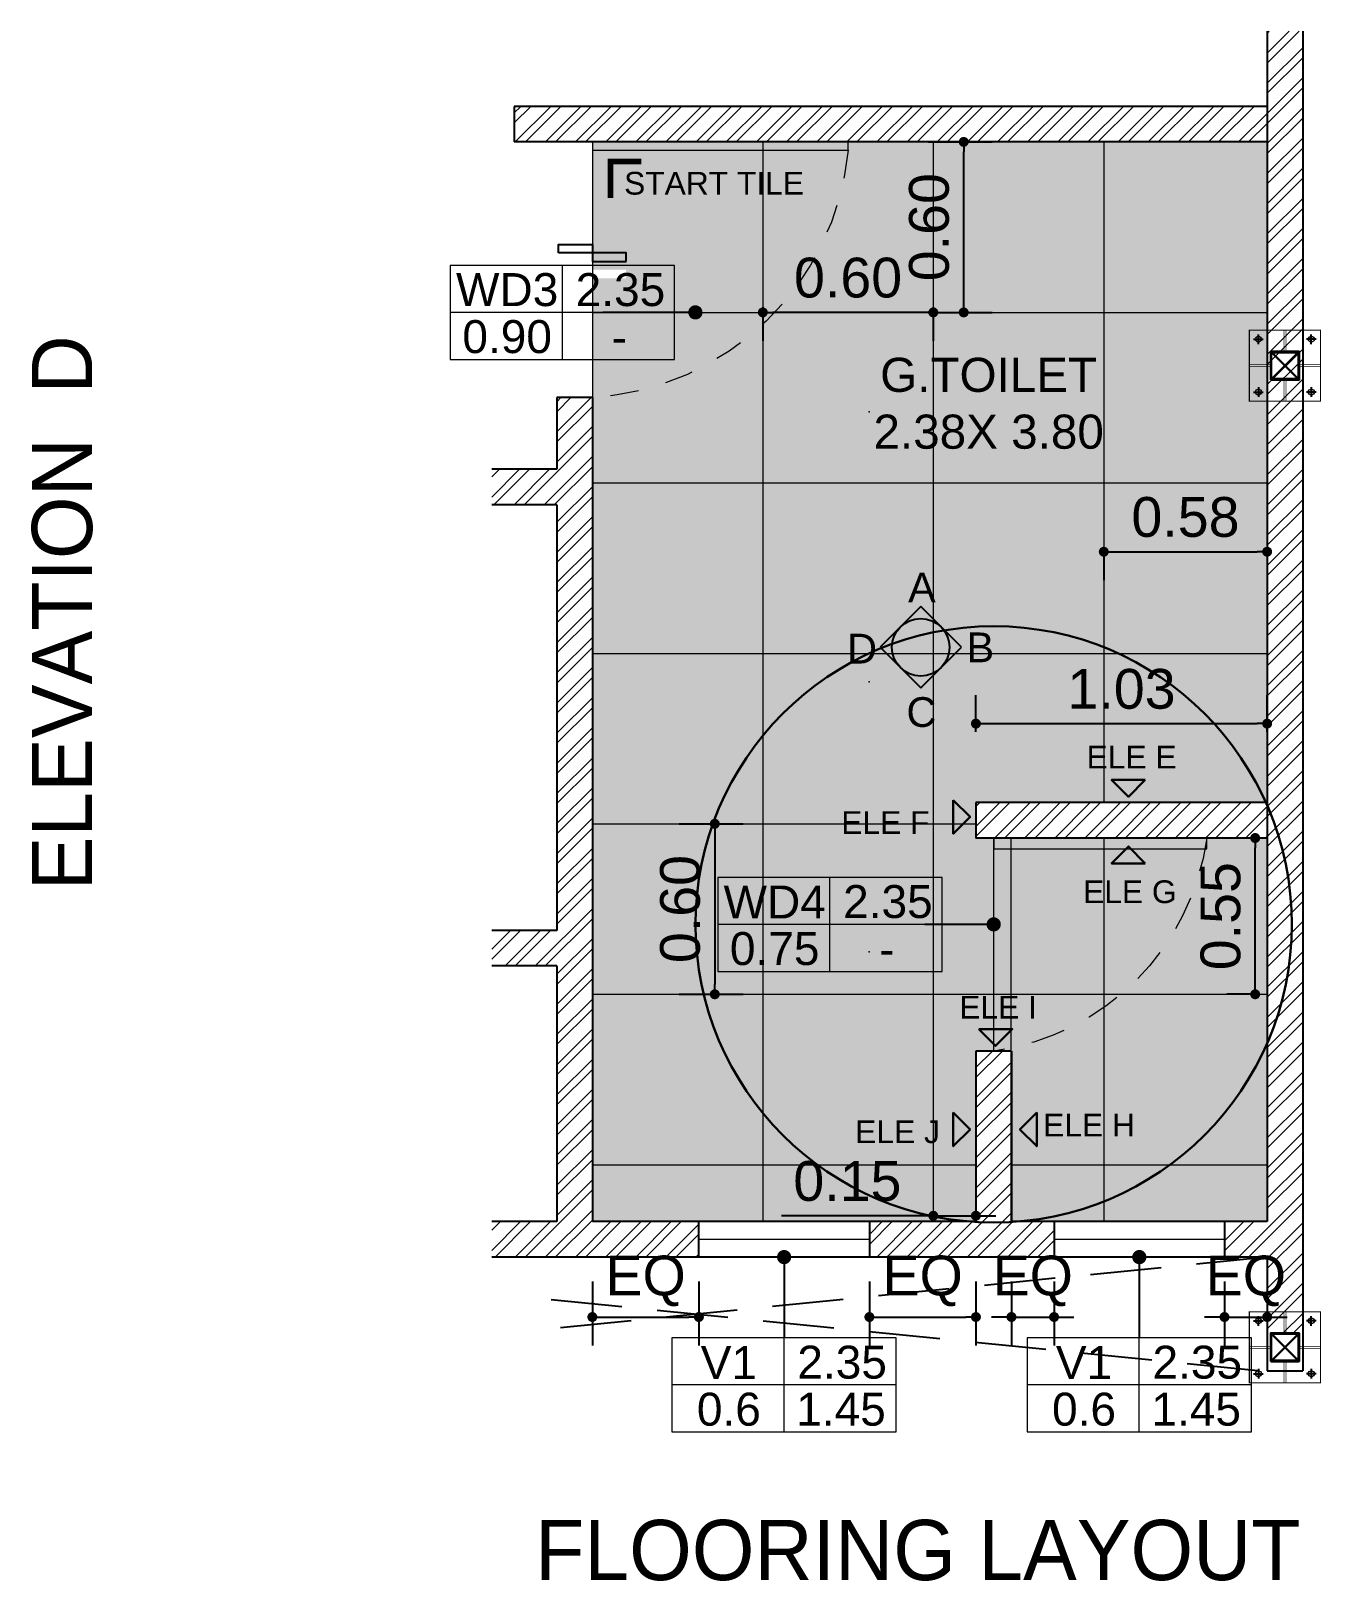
# Model space of a CAD drawing. Header units: metres. Extents: x 494 to 1845, y -666 to 1061.
# Drawn here: x 1403.71 to 1408.25, y 194.3 to 199.75 of the extents above; entities that cross this region are included whole.
import ezdxf

# ---------------------------------------------------------------- set-up
doc = ezdxf.new("R2010")
doc.units = ezdxf.units.M
doc.header["$MEASUREMENT"] = 0
for name, pattern in [('1', [0]), ('141011 - Typical Flr Plans -1 - 1.5 & 1-2 BHK_ Kolshet Namrata1$0$HIDDEN', [0.375, 0.25, -0.125]), ('ACAD_ISO02W100', [15, 12, -3]), ('HIDDEN', [0.375, 0.25, -0.125])]:
    doc.linetypes.add(name, pattern=pattern)
doc.layers.get('Defpoints').update_dxf_attribs({"color": 12})
for name, color, linetype, lineweight in [('.', 7, 'Continuous', 5), ('01 WALL', 7, 'Continuous', 25), ('ARCHITECTURAL COMMENTS', 2, 'Continuous', 30), ('DIMENSION', 8, 'Continuous', 5), ('Grid', 1, 'Continuous', 25), ('SCPL_BOLTS', 11, 'Continuous', 15), ('SCPL_ST PLATE', 222, 'Continuous', 0), ('VDA-DOOR', 23, 'Continuous', 5), ('VDA-DW TAGS', 4, 'Continuous', 9), ('VDA-HATCH', 8, 'Continuous', 9), ('VDA-WALL', 250, 'Continuous', 25), ('VDA-WINDOW', 5, 'Continuous', 9)]:
    doc.layers.add(name, color=color, linetype=linetype, lineweight=lineweight)
for name, color, linetype in [('BASE PLATE', 3, 'Continuous'), ('COLUMN', 1, 'Continuous'), ('Flooring', 250, 'Continuous'), ('SCPL HIDDEN', 8, 'HIDDEN'), ('TILES', 4, '1'), ('VDA DIMENSION', 8, 'Continuous'), ('VDA-TEXT', 250, '1'), ('VDA-WALL BELOW', 8, 'Continuous')]:
    doc.layers.add(name, color=color, linetype=linetype)
doc.styles.add('arial', font='arial.ttf', dxfattribs={"height": 0.3})
doc.styles.add('AutoDCRFont', font='arial.ttf')
doc.styles.add('RS', font='GOTHIC.TTF')
doc.styles.get("Standard").update_dxf_attribs({"font": 'arial.ttf'})
doc.dimstyles.new('ISO-25', dxfattribs={"dimtxt": 1, "dimasz": 2.5, "dimexe": 1.25, "dimexo": 0.625, "dimtad": 1, "dimtxsty": 'Standard', "dimblk": 'ARCHTICK', "dimcen": 2.5, "dimadec": 0, "dimazin": 0, "dimtfac": 1, "dimtmove": 0, "dimatfit": 3, "dimfxl": 0, "dimarcsym": 0})
doc.dimstyles.new('SMALL-1', dxfattribs={"dimtxt": 0.16, "dimasz": 0.035, "dimexe": 0, "dimexo": 0.1, "dimgap": 0.05, "dimtad": 1, "dimzin": 0, "dimdsep": 46, "dimtxsty": 'RS', "dimblk": 'DOT', "dimcen": 2.5, "dimclrd": 256, "dimclre": 256, "dimclrt": 5, "dimadec": 0, "dimazin": 0, "dimtfac": 1, "dimtdec": 3, "dimtofl": 0, "dimtmove": 0, "dimatfit": 3, "dimfxl": 0, "dimtolj": 1, "dimtzin": 0, "dimarcsym": 0})
pattern_1 = [(45, (-495.33092, -303.96349), (-0.0530330086, 0.0530330086), []), (45, (-495.29556, -303.96349), (-0.0530330086, 0.0530330086), [])]

# ---------------------------------------------------------------- blocks, each defined once
blk = doc.blocks.new('athath')
at = {"layer": 'BASE PLATE', "const_width": 0.004}
blk.add_lwpolyline([(382058.4642, 2057488.1339), (382058.7142, 2057488.1339), (382058.7142, 2057487.8839), (382058.4642, 2057487.8839)], close=True, dxfattribs=at)
at = {"layer": 'COLUMN', "color": 5, "lineweight": 30}
for p, q in [((382058.6392, 2057488.0589), (382058.5392, 2057487.9589)), ((382058.6392, 2057487.9589), (382058.5392, 2057488.0589))]:
    blk.add_line(p, q, dxfattribs=at)
blk.add_lwpolyline([(382058.5392, 2057488.0589), (382058.5392, 2057487.9589), (382058.6392, 2057487.9589), (382058.6392, 2057488.0589)], close=True, dxfattribs=at)
at = {"layer": 'Grid', "color": 5, "const_width": 0.002}
blk.add_lwpolyline([(382058.5392, 2057488.0589), (382058.6392, 2057488.0589), (382058.6392, 2057487.9589), (382058.5392, 2057487.9589)], close=True, dxfattribs=at)
at = {"layer": 'Grid', "color": 5}
blk.add_lwpolyline([(382058.5424, 2057488.0557), (382058.636, 2057488.0557), (382058.636, 2057487.9621), (382058.5424, 2057487.9621)], close=True, dxfattribs=at)
at = {"layer": 'SCPL HIDDEN'}
for p, q in [((382058.5131, 2057488.1019), (382058.4792, 2057488.1019)), ((382058.4962, 2057488.1188), (382058.4962, 2057488.0849)), ((382058.6652, 2057488.1019), (382058.6991, 2057488.1019)), ((382058.6822, 2057488.1188), (382058.6822, 2057488.0849)), ((382058.4962, 2057487.8989), (382058.4962, 2057487.9328)), ((382058.6822, 2057487.8989), (382058.6822, 2057487.9328)), ((382058.5131, 2057487.9159), (382058.4792, 2057487.9159)), ((382058.6652, 2057487.9159), (382058.6991, 2057487.9159))]:
    blk.add_line(p, q, dxfattribs=at)
at = {"layer": 'SCPL_BOLTS'}
for centre in [(382058.4962, 2057488.1019), (382058.6822, 2057488.1019), (382058.4962, 2057487.9159), (382058.6822, 2057487.9159)]:
    blk.add_circle(centre, 0.0103, dxfattribs=at)
at = {"layer": 'SCPL_ST PLATE', "const_width": 0.002}
for points in [[(382058.5857, 2057488.1339), (382058.5926, 2057488.1339), (382058.5926, 2057488.0589), (382058.5857, 2057488.0589)], [(382058.4642, 2057488.0123), (382058.4642, 2057488.0054), (382058.5392, 2057488.0054), (382058.5392, 2057488.0123)], [(382058.6392, 2057488.0054), (382058.6392, 2057488.0123), (382058.7142, 2057488.0123), (382058.7142, 2057488.0054)], [(382058.5857, 2057487.8839), (382058.5926, 2057487.8839), (382058.5926, 2057487.9589), (382058.5857, 2057487.9589)]]:
    blk.add_lwpolyline(points, close=True, dxfattribs=at)
blk = doc.blocks.new('fds')
for points in [[(230.1541, -13.7921), (230.1242, -13.7921), (230.1242, -13.911), (230.1541, -13.911)], [(230.1242, -14.0299), (230.0943, -14.0299), (230.0943, -13.911), (230.1242, -13.911)]]:
    blk.add_lwpolyline(points, close=True)
blk = doc.blocks.new('dsafsdaf')
at = {"layer": 'VDA-DOOR'}
for p, q in [((0, 0.038), (1.2, 0.038)), ((0, 0), (0, 0.038)), ((1.2, 0), (0, 0)), ((1.2, 0.038), (1.2, 0))]:
    blk.add_line(p, q, dxfattribs=at)
at = {"layer": 'VDA-DOOR', "linetype": 'ACAD_ISO02W100', "ltscale": 0.01}
blk.add_arc((-0.0776, -0.0808), 1.2831, 5.30906, 86.53295, dxfattribs=at)
blk = doc.blocks.new('_Dot')
at = {"color": 0, "linetype": 'ByBlock', "lineweight": -2}
blk.add_line((-0.5, 0), (-1, 0), dxfattribs=at)
at = {"color": 0, "linetype": 'ByBlock', "const_width": 0.5}
blk.add_lwpolyline([(-0.25, 0, 1), (0.25, 0, 1)], format="xyb", close=True, dxfattribs=at)
blk = doc.blocks.new('*D692')
at = {"layer": 'Defpoints', "color": 0}
for p in [(1405.6879, 195.5503), (1406.0629, 195.5503), (1406.0629, 195.2285)]:
    blk.add_point(p, dxfattribs=at)
at = {"layer": 'VDA DIMENSION', "color": 253, "lineweight": -2}
for p, q in [((1405.6879, 195.3535), (1405.6879, 195.1285)), ((1406.0629, 195.3535), (1406.0629, 195.1285)), ((1405.7229, 195.2285), (1406.0279, 195.2285))]:
    blk.add_line(p, q, dxfattribs=at)
at = {"layer": 'VDA DIMENSION', "color": 253, "lineweight": -2, "xscale": 0.035, "yscale": 0.035, "zscale": 0.035, "rotation": 180}
blk.add_blockref('_Dot', (1405.6879, 195.2285), dxfattribs=at)
at = {"layer": 'VDA DIMENSION', "color": 253, "lineweight": -2, "xscale": 0.035, "yscale": 0.035, "zscale": 0.035}
blk.add_blockref('_Dot', (1406.0629, 195.2285), dxfattribs=at)
at = {"layer": 'VDA DIMENSION', "color": 5, "insert": (1405.8754, 195.3552), "char_height": 0.14, "attachment_point": 5}
blk.add_mtext('\\A1;EQ', dxfattribs=at)
blk = doc.blocks.new('*D693')
at = {"layer": 'Defpoints', "color": 0}
for p in [(1406.6629, 195.5503), (1407.0379, 195.5503), (1407.0379, 195.2285)]:
    blk.add_point(p, dxfattribs=at)
at = {"layer": 'VDA DIMENSION', "color": 253, "lineweight": -2}
for p, q in [((1406.6629, 195.3535), (1406.6629, 195.1285)), ((1407.0379, 195.3535), (1407.0379, 195.1285)), ((1406.6979, 195.2285), (1407.0029, 195.2285))]:
    blk.add_line(p, q, dxfattribs=at)
at = {"layer": 'VDA DIMENSION', "color": 253, "lineweight": -2, "xscale": 0.035, "yscale": 0.035, "zscale": 0.035, "rotation": 180}
blk.add_blockref('_Dot', (1406.6629, 195.2285), dxfattribs=at)
at = {"layer": 'VDA DIMENSION', "color": 253, "lineweight": -2, "xscale": 0.035, "yscale": 0.035, "zscale": 0.035}
blk.add_blockref('_Dot', (1407.0379, 195.2285), dxfattribs=at)
at = {"layer": 'VDA DIMENSION', "color": 5, "insert": (1406.8504, 195.3552), "char_height": 0.14, "attachment_point": 5}
blk.add_mtext('\\A1;EQ', dxfattribs=at)
blk = doc.blocks.new('*D694')
at = {"layer": 'Defpoints', "color": 0}
for p in [(1407.1629, 195.5503), (1407.3129, 195.5503), (1407.3129, 195.2285)]:
    blk.add_point(p, dxfattribs=at)
at = {"layer": 'VDA DIMENSION', "color": 253, "lineweight": -2}
for p, q in [((1407.1629, 195.3535), (1407.1629, 195.1285)), ((1407.3129, 195.3535), (1407.3129, 195.1285)), ((1407.1279, 195.2285), (1407.0929, 195.2285)), ((1407.1629, 195.2285), (1407.3129, 195.2285)), ((1407.3479, 195.2285), (1407.3829, 195.2285))]:
    blk.add_line(p, q, dxfattribs=at)
at = {"layer": 'VDA DIMENSION', "color": 253, "lineweight": -2, "xscale": 0.035, "yscale": 0.035, "zscale": 0.035}
blk.add_blockref('_Dot', (1407.1629, 195.2285), dxfattribs=at)
at = {"layer": 'VDA DIMENSION', "color": 253, "lineweight": -2, "xscale": 0.035, "yscale": 0.035, "zscale": 0.035, "rotation": 180}
blk.add_blockref('_Dot', (1407.3129, 195.2285), dxfattribs=at)
at = {"layer": 'VDA DIMENSION', "color": 5, "insert": (1407.2379, 195.3552), "char_height": 0.14, "attachment_point": 5}
blk.add_mtext('\\A1;EQ', dxfattribs=at)
blk = doc.blocks.new('*D695')
at = {"layer": 'Defpoints', "color": 0}
for p in [(1407.9129, 195.5503), (1408.0629, 195.5503), (1408.0629, 195.2285)]:
    blk.add_point(p, dxfattribs=at)
at = {"layer": 'VDA DIMENSION', "color": 253, "lineweight": -2}
for p, q in [((1407.9129, 195.3535), (1407.9129, 195.1285)), ((1408.0629, 195.3535), (1408.0629, 195.1285)), ((1407.8779, 195.2285), (1407.8429, 195.2285)), ((1407.9129, 195.2285), (1408.0629, 195.2285)), ((1408.0979, 195.2285), (1408.1329, 195.2285))]:
    blk.add_line(p, q, dxfattribs=at)
at = {"layer": 'VDA DIMENSION', "color": 253, "lineweight": -2, "xscale": 0.035, "yscale": 0.035, "zscale": 0.035}
blk.add_blockref('_Dot', (1407.9129, 195.2285), dxfattribs=at)
at = {"layer": 'VDA DIMENSION', "color": 253, "lineweight": -2, "xscale": 0.035, "yscale": 0.035, "zscale": 0.035, "rotation": 180}
blk.add_blockref('_Dot', (1408.0629, 195.2285), dxfattribs=at)
at = {"layer": 'VDA DIMENSION', "color": 5, "insert": (1407.9879, 195.3552), "char_height": 0.14, "attachment_point": 5}
blk.add_mtext('\\A1;EQ', dxfattribs=at)
blk = doc.blocks.new('4545-flat-1-flat-1-flat-1-flat-1')
at = {"layer": '.'}
h = blk.add_hatch(color=256, dxfattribs=at)
h.dxf.hatch_style = 1
h.paths.add_polyline_path([(1328.3606, -54.1947), (1328.4323, -54.1231), (1328.5039, -54.1947, 0.414214)])
h.paths.add_polyline_path([(1328.3606, -54.338, 0.414214), (1328.5039, -54.338), (1328.4323, -54.4097)])
h.paths.add_polyline_path([(1328.289, -54.2664), (1328.3606, -54.1947, 0.414214), (1328.3606, -54.338)])
h.paths.add_polyline_path([(1328.5039, -54.1947), (1328.5756, -54.2664), (1328.5039, -54.338, 0.198912), (1328.5336, -54.2664, 0.198912)])
blk.add_circle((1328.4323, -54.2664), 0.1013)
at = {"layer": 'Flooring', "lineweight": -2}
for p, q in [((1328.4323, -54.1231), (1328.289, -54.2664)), ((1328.5756, -54.2664), (1328.4323, -54.1231)), ((1328.289, -54.2664), (1328.4323, -54.4097)), ((1328.4323, -54.4097), (1328.5756, -54.2664))]:
    blk.add_line(p, q, dxfattribs=at)
at = {"layer": 'VDA-TEXT', "color": 1, "lineweight": 5, "char_height": 0.10475, "width": 0.105991, "attachment_point": 2, "style": 'arial'}
for s, insert in [('{\\T0.9;A}', (1328.4314, -54.004)), ('{\\T0.9;D}', (1328.2204, -54.219)), ('{\\T0.9;B}', (1328.6369, -54.2145)), ('{\\T0.9;C}', (1328.4292, -54.4422))]:
    blk.add_mtext(s, dxfattribs=dict(at, insert=insert))
blk = doc.blocks.new('fgfdsgfdg')
at = {"layer": 'VDA-DW TAGS'}
for p, q in [((0, -0.1654), (0, 0.1654)), ((0.3947, 0), (-0.3947, 0))]:
    blk.add_line(p, q, dxfattribs=at)
blk.add_lwpolyline([(0.3947, 0.1654), (-0.3947, 0.1654), (-0.3947, -0.1654), (0.3947, -0.1654)], close=True, dxfattribs=at)
at = {"layer": 'VDA-DW TAGS', "char_height": 0.11598, "attachment_point": 8, "style": 'arial'}
for s, insert, width in [('V1', (-0.1945, 0.0207), 0.282293), ('2.35', (0.2041, 0.0207), 0.282293), ('0.6', (-0.1945, -0.1448), 0.27584), ('1.45', (0.2002, -0.1448), 0.366174)]:
    blk.add_mtext(s, dxfattribs=dict(at, insert=insert, width=width))
blk = doc.blocks.new('FGFGDFG')
at = {"layer": 'VDA-DOOR'}
for p, q in [((2885.5504, -2510.2151, -0.0029), (2885.5504, -2509.4651, -0.0029)), ((2885.5504, -2509.4651, -0.0029), (2885.5884, -2509.4651, -0.0029)), ((2885.5884, -2509.4651, -0.0029), (2885.5884, -2510.2151, -0.0029)), ((2885.5884, -2510.2151, -0.0029), (2885.5504, -2510.2151, -0.0029))]:
    blk.add_line(p, q, dxfattribs=at)
at = {"layer": 'VDA-DOOR', "linetype": 'ACAD_ISO02W100', "ltscale": 0.01}
blk.add_arc((2885.7094, -2510.3361, -0.0029), 0.8793, 97.9075, 172.0925, dxfattribs=at)
blk = doc.blocks.new('WD3')
at = {"layer": 'VDA-DW TAGS'}
for p, q in [((1501.1093, 276.3357), (1501.1093, 276.6666)), ((1501.504, 276.5011), (1500.7145, 276.5011))]:
    blk.add_line(p, q, dxfattribs=at)
blk.add_lwpolyline([(1501.504, 276.6666), (1500.7145, 276.6666), (1500.7145, 276.3357), (1501.504, 276.3357)], close=True, dxfattribs=at)
at = {"layer": 'VDA-DW TAGS', "attachment_point": 8, "style": 'arial'}
for s, insert, char_height, width in [('WD3', (1500.9147, 276.5218), 0.11598, 0.282293), ('2.35', (1501.3134, 276.5218), 0.11598, 0.282293), ('{\\fArial|b0|i0|c0|p34;0.90}', (1500.9147, 276.3564), 0.115981, 0.27584), ('{\\fArial|b0|i0|c0|p34;-}', (1501.3095, 276.3564), 0.115981, 0.366174)]:
    blk.add_mtext(s, dxfattribs=dict(at, insert=insert, char_height=char_height, width=width))
blk = doc.blocks.new('WD4')
at = {"layer": 'VDA-DW TAGS'}
for p, q in [((1523.8276, 276.9802), (1523.8276, 277.311)), ((1524.2223, 277.1456), (1523.4329, 277.1456))]:
    blk.add_line(p, q, dxfattribs=at)
blk.add_lwpolyline([(1524.2223, 277.311), (1523.4329, 277.311), (1523.4329, 276.9802), (1524.2223, 276.9802)], close=True, dxfattribs=at)
at = {"layer": 'VDA-DW TAGS', "attachment_point": 8, "style": 'arial'}
for s, insert, char_height, width in [('WD4', (1523.6331, 277.1663), 0.11598, 0.282293), ('2.35', (1524.0317, 277.1663), 0.11598, 0.282293), ('0.75', (1523.6331, 277.0008), 0.11598, 0.27584), ('{\\fArial|b0|i0|c0|p34;-}', (1524.0278, 277.0008), 0.115981, 0.366174)]:
    blk.add_mtext(s, dxfattribs=dict(at, insert=insert, char_height=char_height, width=width))
blk = doc.blocks.new('*D696')
at = {"layer": 'Defpoints', "color": 0}
for p in [(1407.4879, 197.9406), (1408.0629, 197.9406), (1408.0629, 197.922)]:
    blk.add_point(p, dxfattribs=at)
at = {"layer": 'VDA DIMENSION', "color": 253, "lineweight": -2}
for p, q in [((1407.4879, 197.922), (1407.4879, 197.822)), ((1407.5229, 197.922), (1408.0279, 197.922)), ((1408.0629, 197.922), (1408.0629, 197.822))]:
    blk.add_line(p, q, dxfattribs=at)
at = {"layer": 'VDA DIMENSION', "color": 253, "lineweight": -2, "xscale": 0.035, "yscale": 0.035, "zscale": 0.035, "rotation": 180}
blk.add_blockref('_Dot', (1407.4879, 197.922), dxfattribs=at)
at = {"layer": 'VDA DIMENSION', "color": 253, "lineweight": -2, "xscale": 0.035, "yscale": 0.035, "zscale": 0.035}
blk.add_blockref('_Dot', (1408.0629, 197.922), dxfattribs=at)
at = {"layer": 'VDA DIMENSION', "color": 5, "insert": (1407.7754, 198.0435), "char_height": 0.14, "attachment_point": 5}
blk.add_mtext('\\A1;0.58', dxfattribs=at)
blk = doc.blocks.new('*D697')
at = {"layer": 'Defpoints', "color": 0}
for p in [(1406.2513, 199.3644), (1406.9949, 199.3644), (1406.2513, 198.7644)]:
    blk.add_point(p, dxfattribs=at)
at = {"layer": 'VDA DIMENSION', "color": 253, "lineweight": -2}
for p, q in [((1406.8699, 199.3644), (1407.0949, 199.3644)), ((1406.9949, 198.7994), (1406.9949, 199.3294)), ((1406.8699, 198.7644), (1407.0949, 198.7644))]:
    blk.add_line(p, q, dxfattribs=at)
at = {"layer": 'VDA DIMENSION', "color": 253, "lineweight": -2, "xscale": 0.035, "yscale": 0.035, "zscale": 0.035}
for p, rotation in [((1406.9949, 199.3644), 90), ((1406.9949, 198.7644), 270)]:
    blk.add_blockref('_Dot', p, dxfattribs=dict(at, rotation=rotation))
at = {"layer": 'VDA DIMENSION', "color": 5, "insert": (1406.8735, 199.0644), "char_height": 0.14, "attachment_point": 5, "rotation": 90}
blk.add_mtext('\\A1;0.60', dxfattribs=at)
blk = doc.blocks.new('*D698')
at = {"layer": 'Defpoints', "color": 0}
for p in [(1406.2879, 198.8828), (1406.8879, 198.8828), (1406.2879, 198.7644)]:
    blk.add_point(p, dxfattribs=at)
at = {"layer": 'VDA DIMENSION', "color": 253, "lineweight": -2}
for p, q in [((1406.2879, 198.7828), (1406.2879, 198.6644)), ((1406.8529, 198.7644), (1406.3229, 198.7644)), ((1406.8879, 198.7828), (1406.8879, 198.6644))]:
    blk.add_line(p, q, dxfattribs=at)
at = {"layer": 'VDA DIMENSION', "color": 253, "lineweight": -2, "xscale": 0.035, "yscale": 0.035, "zscale": 0.035, "rotation": 180}
blk.add_blockref('_Dot', (1406.2879, 198.7644), dxfattribs=at)
at = {"layer": 'VDA DIMENSION', "color": 253, "lineweight": -2, "xscale": 0.035, "yscale": 0.035, "zscale": 0.035}
blk.add_blockref('_Dot', (1406.8879, 198.7644), dxfattribs=at)
at = {"layer": 'VDA DIMENSION', "color": 5, "insert": (1406.5879, 198.8859), "char_height": 0.14, "attachment_point": 5}
blk.add_mtext('\\A1;0.60', dxfattribs=at)
blk = doc.blocks.new('*D699')
at = {"layer": 'Defpoints', "color": 0}
for p in [(1406.8879, 195.5849), (1407.0379, 195.5849), (1407.0379, 195.5849)]:
    blk.add_point(p, dxfattribs=at)
at = {"layer": 'VDA DIMENSION', "color": 253, "lineweight": -2}
for p, q in [((1406.8879, 195.6849), (1406.8879, 195.6849)), ((1407.0379, 195.6849), (1407.0379, 195.6849)), ((1406.8529, 195.5849), (1406.3532, 195.5849)), ((1406.8879, 195.5849), (1407.0379, 195.5849)), ((1407.0729, 195.5849), (1407.1079, 195.5849))]:
    blk.add_line(p, q, dxfattribs=at)
at = {"layer": 'VDA DIMENSION', "color": 253, "lineweight": -2, "xscale": 0.035, "yscale": 0.035, "zscale": 0.035}
blk.add_blockref('_Dot', (1406.8879, 195.5849), dxfattribs=at)
at = {"layer": 'VDA DIMENSION', "color": 253, "lineweight": -2, "xscale": 0.035, "yscale": 0.035, "zscale": 0.035, "rotation": 180}
blk.add_blockref('_Dot', (1407.0379, 195.5849), dxfattribs=at)
at = {"layer": 'VDA DIMENSION', "color": 5, "insert": (1406.5855, 195.7064), "char_height": 0.14, "attachment_point": 5}
blk.add_mtext('\\A1;0.15', dxfattribs=at)
blk = doc.blocks.new('*D700')
at = {"layer": 'Defpoints', "color": 0}
for p in [(1408.0208, 196.9144), (1408.0591, 196.9144), (1408.1204, 196.3644)]:
    blk.add_point(p, dxfattribs=at)
at = {"layer": 'VDA DIMENSION', "color": 253, "lineweight": -2}
for p, q in [((1408.0208, 196.9144), (1407.9208, 196.9144)), ((1408.0208, 196.3994), (1408.0208, 196.8794)), ((1408.0208, 196.3644), (1407.9208, 196.3644))]:
    blk.add_line(p, q, dxfattribs=at)
at = {"layer": 'VDA DIMENSION', "color": 253, "lineweight": -2, "xscale": 0.035, "yscale": 0.035, "zscale": 0.035}
for p, rotation in [((1408.0208, 196.9144), 90), ((1408.0208, 196.3644), 270)]:
    blk.add_blockref('_Dot', p, dxfattribs=dict(at, rotation=rotation))
at = {"layer": 'VDA DIMENSION', "color": 5, "insert": (1407.8993, 196.6394), "char_height": 0.14, "attachment_point": 5, "rotation": 90}
blk.add_mtext('\\A1;0.55', dxfattribs=at)
blk = doc.blocks.new('*D701')
at = {"layer": 'Defpoints', "color": 0}
for p in [(1405.8819, 196.9644), (1405.8819, 196.3644), (1406.1188, 196.3644)]:
    blk.add_point(p, dxfattribs=at)
at = {"layer": 'VDA DIMENSION', "color": 253, "lineweight": -2}
for p, q in [((1405.9938, 196.9644), (1406.2188, 196.9644)), ((1406.1188, 196.9294), (1406.1188, 196.3994)), ((1405.9938, 196.3644), (1406.2188, 196.3644))]:
    blk.add_line(p, q, dxfattribs=at)
at = {"layer": 'VDA DIMENSION', "color": 253, "lineweight": -2, "xscale": 0.035, "yscale": 0.035, "zscale": 0.035}
for p, rotation in [((1406.1188, 196.9644), 90), ((1406.1188, 196.3644), 270)]:
    blk.add_blockref('_Dot', p, dxfattribs=dict(at, rotation=rotation))
at = {"layer": 'VDA DIMENSION', "color": 5, "insert": (1405.9973, 196.6644), "char_height": 0.14, "attachment_point": 5, "rotation": 90}
blk.add_mtext('\\A1;0.60', dxfattribs=at)
blk = doc.blocks.new('*D785')
at = {"layer": 'Defpoints', "color": 0}
for p in [(1408.0629, 197.317), (1407.0379, 197.1883), (1408.0629, 197.1883)]:
    blk.add_point(p, dxfattribs=at)
at = {"layer": 'VDA DIMENSION', "color": 253, "lineweight": -2}
for p, q in [((1407.0379, 197.2883), (1407.0379, 197.417)), ((1408.0629, 197.2883), (1408.0629, 197.417)), ((1407.0729, 197.317), (1408.0279, 197.317))]:
    blk.add_line(p, q, dxfattribs=at)
at = {"layer": 'VDA DIMENSION', "color": 253, "lineweight": -2, "xscale": 0.035, "yscale": 0.035, "zscale": 0.035, "rotation": 180}
blk.add_blockref('_Dot', (1407.0379, 197.317), dxfattribs=at)
at = {"layer": 'VDA DIMENSION', "color": 253, "lineweight": -2, "xscale": 0.035, "yscale": 0.035, "zscale": 0.035}
blk.add_blockref('_Dot', (1408.0629, 197.317), dxfattribs=at)
at = {"layer": 'VDA DIMENSION', "color": 5, "insert": (1407.5504, 197.4385), "char_height": 0.14, "attachment_point": 5}
blk.add_mtext('\\A1;1.03', dxfattribs=at)
blk = doc.blocks.new('zw$D224')
h = blk.add_hatch(color=1)
h.dxf.hatch_style = 1
h.paths.add_polyline_path([(0.0707, 0), (0.0354, 0.0354), (0, 0)])
at = {"color": 1}
for points in [[(0.0707, 0), (0.0354, 0.0354), (0, 0), (0.0707, 0)], [(0, 0), (0.0354, 0.0354), (0.0707, 0)]]:
    blk.add_lwpolyline(points, dxfattribs=at)

msp = doc.modelspace()

# ---------------------------------------------------------------- hatches: boundary and pattern name
at = {"layer": '.', "true_color": 0xe3e3e3}
msp.add_hatch(color=254, dxfattribs=at).paths.add_polyline_path([(1405.6879, 199.3644), (1408.0629, 199.3644), (1408.0629, 197.0394), (1407.0379, 197.0394), (1407.0379, 196.9144), (1408.0629, 196.9144), (1408.0629, 195.5644), (1407.9129, 195.5644), (1407.3129, 195.5644), (1407.1629, 195.5644), (1407.1629, 196.1644), (1407.0379, 196.1644), (1407.0379, 195.5644), (1406.6629, 195.5644), (1406.0629, 195.5644), (1405.6879, 195.5644), (1405.6879, 196.3144), (1405.6879, 196.3644), (1405.6879, 197.1144), (1405.6879, 197.1644), (1405.6879, 197.9144), (1405.6879, 197.9644), (1405.6879, 198.4644), (1405.6879, 198.8844), (1405.8068, 198.8844), (1405.8068, 198.9144), (1405.6879, 198.9144)])
at = {"layer": 'VDA-HATCH', "lineweight": 0}
h = msp.add_hatch(dxfattribs=at)
h.set_pattern_fill('ANSI32', color=8, scale=0.2)
h.set_pattern_definition(pattern_1)
h.paths.add_polyline_path([(1407.9129, 195.4394), (1407.9129, 195.5644), (1408.0629, 195.5644), (1408.0629, 198.627), (1408.0629, 199.7548), (1408.1879, 199.7548), (1408.1879, 195.1688), (1408.1754, 195.1688), (1408.1754, 195.172), (1408.0629, 195.172), (1408.0629, 195.4394)])
h = msp.add_hatch(dxfattribs=at)
h.set_pattern_fill('ANSI32', color=8, scale=0.2)
h.set_pattern_definition(pattern_1)
h.paths.add_polyline_path([(1406.6629, 195.4394), (1406.6629, 195.5644), (1407.0379, 195.5644), (1407.0379, 196.1644), (1407.1629, 196.1644), (1407.1629, 195.5644), (1407.3129, 195.5644), (1407.3129, 195.4394)])
h.paths.add_polyline_path([(1405.4129, 199.3644), (1408.0629, 199.3644), (1408.0629, 199.4894), (1405.4129, 199.4894)])
h.paths.add_polyline_path([(1407.0379, 196.9144), (1408.0629, 196.9144), (1408.0629, 197.0394), (1407.0379, 197.0394)])
h = msp.add_hatch(dxfattribs=at)
h.set_pattern_fill('ANSI32', color=8, scale=0.2)
h.set_pattern_definition(pattern_1)
h.paths.add_polyline_path([(1405.3337, 195.4394), (1405.3337, 195.5644), (1405.5629, 195.5644), (1405.5629, 196.4644), (1405.3337, 196.4644), (1405.3337, 196.5894), (1405.5629, 196.5894), (1405.5629, 198.0872), (1405.3337, 198.0872), (1405.3337, 198.2122), (1405.5629, 198.2122), (1405.5629, 198.4644), (1405.6879, 198.4644), (1405.6879, 195.5644), (1406.0629, 195.5644), (1406.0629, 195.4394)])

# ---------------------------------------------------------------- linework, layer by layer
at = {"layer": '01 WALL', "color": 23, "const_width": 0.02}
msp.add_lwpolyline([(1405.8606, 199.2957), (1405.7515, 199.2957), (1405.7515, 199.1669)], dxfattribs=at)
at = {"layer": 'ARCHITECTURAL COMMENTS'}
msp.add_circle((1407.1004, 196.6105), 1.0493, dxfattribs=at)
at = {"layer": 'DIMENSION'}
for p in [(1406.6625, 198.4144), (1406.6625, 197.4644), (1406.6625, 196.5144)]:
    msp.add_point(p, dxfattribs=at)
at = {"layer": 'TILES', "color": 163, "linetype": 'Continuous', "lineweight": 5}
for p, q in [((1405.6879, 199.3644), (1405.6879, 198.4644, -1.776)), ((1406.2879, 199.3644), (1406.2879, 195.5644, -1.776)), ((1406.8879, 199.3644), (1406.8879, 195.5644, -1.776)), ((1407.4879, 199.3644), (1407.4879, 197.0394, -1.776)), ((1405.6879, 198.7644), (1408.0629, 198.7644, -1.776)), ((1405.6879, 198.1644), (1408.0629, 198.1644, -1.776)), ((1405.6879, 197.5644), (1408.0629, 197.5644, -1.776)), ((1405.6879, 196.9644), (1407.0379, 196.9644, -1.776)), ((1407.1616, 195.5644), (1407.1616, 196.9144, -1.776)), ((1407.4879, 196.9144), (1407.4879, 195.5644, -1.776)), ((1405.6879, 196.3644), (1408.0629, 196.3644, -1.776)), ((1405.6879, 195.7644), (1407.0379, 195.7644, -1.776)), ((1407.1616, 195.7644), (1408.0629, 195.7644, -1.776))]:
    msp.add_line(p, q, dxfattribs=at)
at = {"layer": 'VDA-DOOR'}
msp.add_line((1407.1004, 196.1644), (1407.1004, 196.9144, -1.7732), dxfattribs=at)
at = {"layer": 'VDA-WALL'}
for p, q in [((1408.0629, 199.7548), (1408.0629, 195.5644, -1.776)), ((1408.1879, 199.7548), (1408.1879, 195.0394, -1.776)), ((1408.0629, 199.4894), (1405.4129, 199.4894, -1.776)), ((1405.4129, 199.4894), (1405.4129, 199.3644, -1.776)), ((1408.0629, 199.3644), (1405.4129, 199.3644, -1.776)), ((1405.5629, 198.4644), (1405.5629, 198.2122, -1.776)), ((1405.6879, 198.4644), (1405.5629, 198.4644, -1.776)), ((1405.6879, 198.4644), (1405.6879, 195.5644, -1.776)), ((1405.5629, 198.2122), (1405.3337, 198.2122, -1.776)), ((1405.5629, 198.0872), (1405.3337, 198.0872, -1.776)), ((1405.5629, 198.0872), (1405.5629, 196.5894, -1.776)), ((1407.0379, 197.0394), (1407.0379, 196.9144, -1.776)), ((1408.0629, 197.0394), (1407.0379, 197.0394, -1.776)), ((1408.0629, 196.9144), (1407.0379, 196.9144, -1.776)), ((1405.5629, 196.5894), (1405.3337, 196.5894, -1.776)), ((1405.5629, 196.4644), (1405.3337, 196.4644, -1.776)), ((1405.5629, 196.4644), (1405.5629, 195.5644, -1.776)), ((1407.0379, 196.1644), (1407.0379, 195.5644, -1.776)), ((1407.1629, 196.1644), (1407.0379, 196.1644, -1.776)), ((1407.1629, 196.1644), (1407.1629, 195.5644, -1.776)), ((1405.5629, 195.5644), (1405.3337, 195.5644, -1.776)), ((1406.0629, 195.5644), (1405.6879, 195.5644, -1.776)), ((1406.0629, 195.4394), (1406.0629, 195.5644, -1.776)), ((1406.6629, 195.5644), (1406.6629, 195.4394, -1.776)), ((1407.0379, 195.5644), (1406.6629, 195.5644, -1.776)), ((1407.3129, 195.5644), (1407.1629, 195.5644, -1.776)), ((1407.3129, 195.5644), (1407.3129, 195.4394, -1.776)), ((1407.9129, 195.5644), (1407.9129, 195.4394, -1.776)), ((1408.0629, 195.5644), (1407.9129, 195.5644, -1.776)), ((1408.0629, 195.5644), (1408.0629, 195.5644, -1.776)), ((1408.0629, 195.5644), (1408.0629, 195.5644, -1.776)), ((1406.0629, 195.4394), (1405.3337, 195.4394, -1.776)), ((1407.3129, 195.4394), (1406.6629, 195.4394, -1.776)), ((1408.0629, 195.4394), (1407.9129, 195.4394, -1.776)), ((1408.0629, 195.4394), (1408.0629, 195.4394, -1.776)), ((1408.0629, 195.4394), (1408.0629, 195.0394, -1.776)), ((1408.0629, 195.0394), (1408.1879, 195.0394, -1.776))]:
    msp.add_line(p, q, dxfattribs=at)
at = {"layer": 'VDA-WALL', "color": 252, "linetype": '141011 - Typical Flr Plans -1 - 1.5 & 1-2 BHK_ Kolshet Namrata1$0$HIDDEN', "true_color": 0x939598}
for p, q in [((1408.0629, 195.4394), (1405.5428, 195.1874, -1.776)), ((1405.5428, 195.2905), (1408.0379, 195.0394, -1.776))]:
    msp.add_line(p, q, dxfattribs=at)
at = {"layer": 'VDA-WALL BELOW'}
for p, q in [((1406.6629, 195.5644), (1406.0629, 195.5644, -1.776)), ((1407.9129, 195.5644), (1407.3129, 195.5644, -1.776)), ((1406.6629, 195.4394), (1406.0629, 195.4394, -1.776)), ((1407.9129, 195.4394), (1407.3129, 195.4394, -1.776))]:
    msp.add_line(p, q, dxfattribs=at)
at = {"layer": 'VDA-WINDOW'}
for p, q in [((1406.6629, 195.5019), (1406.0629, 195.5019, -1.776)), ((1407.9129, 195.5019), (1407.3129, 195.5019, -1.776))]:
    msp.add_line(p, q, dxfattribs=at)

# ---------------------------------------------------------------- block references
at = {"rotation": 270}
msp.add_blockref('fds', (1419.5989, 429.0977), dxfattribs=at)
msp.add_blockref('4545-flat-1-flat-1-flat-1-flat-1', (78.4115, 251.8523))
at = {"layer": 'ARCHITECTURAL COMMENTS', "yscale": 1.674323951588085, "zscale": 1.674323951588085}
for p, xscale, rotation in [((1407.5156, 197.1191), -1.674323951588085, 180), ((1406.9582, 196.9296), -1.674323951588085, 270), ((1407.166, 196.2422), 1.674323951588085, 180), ((1406.9582, 195.8296), -1.674323951588085, 270), ((1407.252, 195.8296), 1.674323951588085, 90.00000000000001)]:
    msp.add_blockref('zw$D224', p, dxfattribs=dict(at, xscale=xscale, rotation=rotation))
at = {"layer": 'ARCHITECTURAL COMMENTS', "xscale": 1.674323951588085, "yscale": 1.674323951588085, "zscale": 1.674323951588085}
msp.add_blockref('zw$D224', (1407.5156, 196.8253), dxfattribs=at)
at = {"layer": 'COLUMN', "rotation": 89.99999999999999}
for p in [(2058896.1342, -381860.0122), (2058896.1342, -381863.4672)]:
    msp.add_blockref('athath', p, dxfattribs=at)
at = {"layer": 'DIMENSION', "color": 5, "lineweight": 30}
for name, p in [('WD3', (-95.5266, -77.7368)), ('WD4', (-117.3035, -80.5351))]:
    msp.add_blockref(name, p, dxfattribs=at)
at = {"layer": 'VDA-DOOR', "xscale": -0.7499999999996211, "yscale": 0.7499999999996211, "zscale": 0.7499999999996211, "rotation": 180}
msp.add_blockref('dsafsdaf', (1405.6879, 199.3644), dxfattribs=at)
at = {"layer": 'VDA-DOOR', "xscale": -1, "rotation": 269.9999999999999}
msp.add_blockref('FGFGDFG', (3917.3155, -2688.674), dxfattribs=at)
at = {"layer": 'VDA-DW TAGS'}
for p in [(1406.3629, 194.9893), (1407.6129, 194.9893)]:
    msp.add_blockref('fgfdsgfdg', p, dxfattribs=at)

# ---------------------------------------------------------------- texts
at = {"layer": 'VDA-TEXT', "style": 'arial'}
for s, insert, char_height, width, attachment_point in [('\\pi0.18574;START TILE ', (1405.6139, 199.1779), 0.08, 1.003889, 7), ('G.TOILET\\P2.38X 3.80', (1407.0827, 198.4438), 0.12, 4.378113, 5), ('ELE E', (1407.7442, 197.1594), 0.08, 0.334729, 9), ('ELE F', (1406.8744, 196.9288), 0.08, 0.334729, 9), ('ELE G', (1407.7442, 196.6843), 0.08, 0.334729, 9), ('ELE I', (1407.2526, 196.2787), 0.08, 0.334729, 9), ('ELE J', (1406.9112, 195.8395), 0.08, 0.334729, 9), ('ELE H', (1407.5974, 195.8642), 0.08, 0.334729, 9)]:
    msp.add_mtext(s, dxfattribs=dict(at, insert=insert, char_height=char_height, width=width, attachment_point=attachment_point))
at = {"layer": 'VDA-TEXT', "color": 250, "lineweight": 25, "ltscale": 111, "insert": (1403.7154, 197.7069), "char_height": 0.212026, "width": 3.461384, "attachment_point": 2, "rotation": 90, "style": 'AutoDCRFont'}
msp.add_mtext('{\\fCentury Gothic|b0|i0|c0|p34;ELEVATION  D}', dxfattribs=at)
at = {"layer": 'VDA-TEXT', "color": 250, "lineweight": 25, "ltscale": 111, "insert": (1406.8335, 194.5144), "char_height": 0.212026, "width": 3.461384, "attachment_point": 2, "style": 'AutoDCRFont'}
msp.add_mtext('{\\fCentury Gothic|b0|i0|c0|p34;FLOORING LAYOUT}', dxfattribs=at)

# ---------------------------------------------------------------- dimensions: what is measured, and where the dimension line sits
at = {"layer": 'VDA DIMENSION'}
dim = msp.add_linear_dim(base=(1406.9949, 199.3644, -1.776), p1=(1406.2513, 198.7644, -0.4213), p2=(1406.2513, 199.3644, -1.776), angle=90, dimstyle='ISO-25', override={"dimtxt": 0.14, "dimasz": 0.035, "dimexe": 0.1, "dimexo": 0.1, "dimgap": 0.05, "dimzin": 1, "dimdsep": 46, "dimblk": 'Dot', "dimclrd": 253, "dimclre": 253, "dimclrt": 5, "dimfxl": 0.125, "dimfxlon": 1, "dimtolj": 1, "dimarcsym": 1}, dxfattribs=at)
dim.commit()
dim.dimension.update_dxf_attribs({"geometry": '*D697', "text_midpoint": (1406.9949, 199.0644, -1.776), "dimtype": 160})
for base, p1, p2, picture, middle in [((1406.2879, 198.7644, -1.776), (1406.8879, 198.8828, -1.776), (1406.2879, 198.8828, -0.2251), '*D698', (1406.5879, 198.7644, -1.776)), ((1407.0379, 195.5849, -1.776), (1406.8879, 195.5849, -1.776), (1407.0379, 195.5849, -1.776), '*D699', (1406.5855, 195.5849, -1.776))]:
    dim = msp.add_linear_dim(base=base, p1=p1, p2=p2, dimstyle='ISO-25', override={"dimtxt": 0.14, "dimasz": 0.035, "dimexe": 0.1, "dimexo": 0.1, "dimgap": 0.05, "dimzin": 1, "dimdsep": 46, "dimblk": 'Dot', "dimclrd": 253, "dimclre": 253, "dimclrt": 5, "dimfxl": 0.125, "dimfxlon": 1, "dimtolj": 1, "dimarcsym": 1}, dxfattribs=at)
    dim.commit()
    dim.dimension.update_dxf_attribs({"geometry": picture, "text_midpoint": middle, "dimtype": 160})
for base, p1, p2, picture, middle in [((1408.0628861032, 197.9220093056, -1.7759634175), (1407.4878861033, 197.940591297, -1.7760017753), (1408.0628861032, 197.940591297, -1.7760017753), '*D696', (1407.7753861032, 198.0434895239, -1.7759634175)), ((1408.0628861032, 197.3169667896, -1.7759250597), (1407.0378861032, 197.1882600179, -1.7760017753), (1408.0628861032, 197.1882600179, -1.7760017753), '*D785', (1407.5503861032, 197.4384947568, -1.7759250597))]:
    dim = msp.add_linear_dim(base=base, p1=p1, p2=p2, dimstyle='ISO-25', override={"dimtxt": 0.14, "dimasz": 0.035, "dimexe": 0.1, "dimexo": 0.1, "dimgap": 0.05, "dimzin": 1, "dimdsep": 46, "dimblk": 'Dot', "dimclrd": 253, "dimclre": 253, "dimclrt": 5, "dimfxl": 0.125, "dimfxlon": 1, "dimtolj": 1, "dimarcsym": 1}, dxfattribs=at)
    dim.commit()
    dim.dimension.update_dxf_attribs({"geometry": picture, "text_midpoint": middle})
for base, p1, p2, picture, middle in [((1406.1188, 196.3644, -1.776), (1405.8819, 196.9644, -1.776), (1405.8819, 196.3644, -1.776), '*D701', (1405.9973, 196.6644, -1.776)), ((1408.0208, 196.9144, -1.776), (1408.1204, 196.3644, -1.776), (1408.0591, 196.9144, -1.776), '*D700', (1407.8993, 196.6394, -1.776))]:
    dim = msp.add_linear_dim(base=base, p1=p1, p2=p2, angle=90, dimstyle='ISO-25', override={"dimtxt": 0.14, "dimasz": 0.035, "dimexe": 0.1, "dimexo": 0.1, "dimgap": 0.05, "dimzin": 1, "dimdsep": 46, "dimblk": 'Dot', "dimclrd": 253, "dimclre": 253, "dimclrt": 5, "dimfxl": 0.125, "dimfxlon": 1, "dimtolj": 1, "dimarcsym": 1}, dxfattribs=at)
    dim.commit()
    dim.dimension.update_dxf_attribs({"geometry": picture, "text_midpoint": middle})
for base, p1, p2, picture, middle in [((1406.0629, 195.2285, -1.776), (1405.6879, 195.5503, -1.776), (1406.0629, 195.5503, -1.776), '*D692', (1405.8754, 195.2285, -1.776)), ((1407.0379, 195.2285, -1.776), (1406.6629, 195.5503, -1.776), (1407.0379, 195.5503, -1.776), '*D693', (1406.8504, 195.2285, -1.776)), ((1407.3129, 195.2285, -1.776), (1407.1629, 195.5503, -1.776), (1407.3129, 195.5503, -1.776), '*D694', (1407.2379, 195.2285, -1.776)), ((1408.0629, 195.2285, -1.776), (1407.9129, 195.5503, -1.776), (1408.0629, 195.5503, -1.776), '*D695', (1407.9879, 195.2285, -1.776))]:
    dim = msp.add_linear_dim(base=base, p1=p1, p2=p2, text='EQ', dimstyle='ISO-25', override={"dimtxt": 0.14, "dimasz": 0.035, "dimexe": 0.1, "dimexo": 0.1, "dimgap": 0.05, "dimzin": 1, "dimdsep": 46, "dimblk": 'Dot', "dimclrd": 253, "dimclre": 253, "dimclrt": 5, "dimfxl": 0.125, "dimfxlon": 1, "dimtolj": 1, "dimarcsym": 1}, dxfattribs=at)
    dim.commit()
    dim.dimension.update_dxf_attribs({"geometry": picture, "text_midpoint": middle, "dimtype": 160})

# ---------------------------------------------------------------- leaders
at = {"layer": 'VDA-DW TAGS', "color": 192}
for points in [[(1406.0506, 198.7644, -1.776), (1405.7251, 198.7644, -1.776)], [(1407.1004, 196.6105, -1.7703), (1406.8576, 196.6105, -1.7703)], [(1406.3629, 195.4394, -1.776), (1406.3629, 195.1547, -1.776)], [(1407.6129, 195.4394, -1.776), (1407.6129, 195.1547, -1.776)]]:
    msp.add_leader(points, dimstyle='SMALL-1', override={"dimasz": 0.05, "dimclrd": 4, "dimldrblk": 'Dot'}, dxfattribs=at)

doc.saveas('drawing.dxf')
